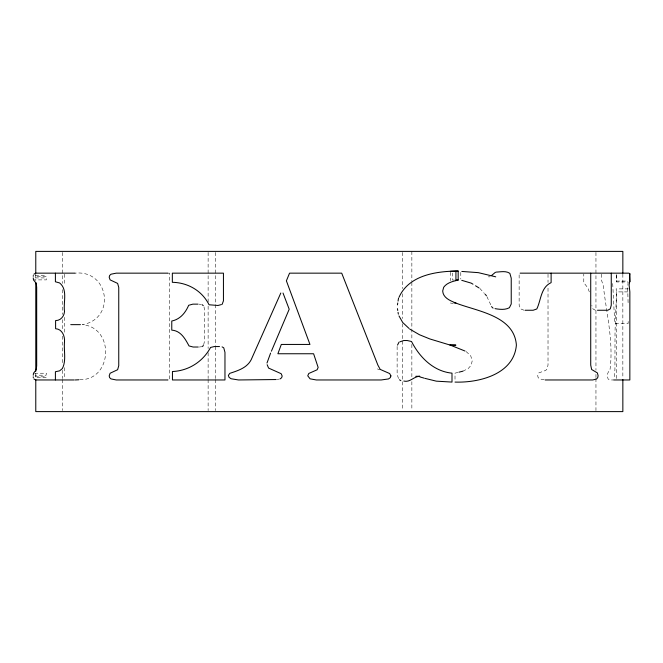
<?xml version="1.0" encoding="UTF-8"?>
<svg xmlns="http://www.w3.org/2000/svg" width="663" height="663" viewBox="0 0 663 663"><rect width="100%" height="100%" fill="white"/><g stroke="black" fill="none" stroke-linecap="round" stroke-linejoin="round"><path stroke-width="0.5" stroke-dasharray="3.31 2.49" d="M616.25 275.311L616.54 281.949L627.803 281.949M628.192 321.497L628.11 323.552L614.758 323.552L612.604 281.767M628.126 281.999L627.679 288.496L628.176 305.129M203.682 344.768L204.643 340.525L204.643 310.715L203.881 306.099M601.556 274.175L601.258 279.421L603.313 285.836C606.488 313.839 613.83 342.183 609.894 370.46C607.026 372.2 607.026 376.211 608.128 379.021L609.761 379.965L613.582 379.965M462.873 371.189L468.202 368.578L471.236 365.122L472.247 360.639L470.672 355.708L465.94 351.407M457.959 372.415L455.009 373.153L455.009 381.084M277.126 379.402L279.015 379.128M199.29 347.022L201.005 346.79M79.85 379.708C112.536 380.313 114.939 327.539 82.361 324.646C116.149 318.994 109.138 269.592 74.994 273.156M167.797 273.156L169.678 273.156L169.678 379.965L167.797 379.965M35.296 275.493L46.161 275.493L46.087 276.305L35.214 276.305M488.324 276.836L490.181 276.836M35.214 277.913L46.087 277.913L46.335 279.885L33.498 279.885M454.379 280.043L452.481 280.043L452.481 273.048M616.408 281.062L627.687 281.062M628.383 288.886L616.109 288.886L616.54 291.902L616.54 379.965M627.803 291.902L616.54 291.902L615.032 330.978L614.933 369.482L614.22 377.736M453.102 303.439L450.334 302.999M380.206 369.399L377.985 369.399L377.661 368.752M34.484 373.236L46.335 373.236L46.087 375.208L35.214 375.208M35.214 376.816L46.087 376.816L46.161 377.628L35.296 377.628M199.066 304.143L201.038 304.466M544.232 379.783L539.583 378.904L538.165 377.587L537.693 375.739L538.704 372.938L545.583 370.46L546.76 369.482L548.019 365.098L548.019 286.59M524.093 310.251L520.521 308.842L519.137 305.162L519.137 273.156M595.399 310.251L593.029 308.958L591.81 305.394M479.813 288.413L484.446 293.51M486.882 296.568L491.258 305.858M589.308 291.902L587.94 288.024L583.78 282.629L583.78 274.109M398.513 378.532L397.129 374.33L397.129 345.846M622.847 274.134L622.847 378.532M616.54 274.507L616.54 281.949M595.954 252.429L595.954 370.261M595.954 374.396L595.954 377.496M595.954 378.532L595.954 410.571M548.019 274.192L548.019 282.455M460.785 272.394L460.785 279.09M450.334 272.253L450.334 280.681M411.856 251.393L411.856 281.369M411.856 282.405L411.856 327.878M411.856 328.914L411.856 340.285M411.856 344.42L411.856 377.496M411.856 381.631L411.856 410.571M402.574 252.429L402.574 288.604M402.574 293.775L402.574 318.58M402.574 323.751L402.574 410.571M215.458 252.429L215.458 345.456M215.458 346.484L215.458 378.532M215.458 379.559L215.458 410.571M208.124 252.429L208.124 302.046M208.124 306.173L208.124 348.556M208.124 352.691L208.124 378.532M208.124 379.559L208.124 410.571M64.485 274.184L64.485 285.48M64.485 317.32L64.485 332.727M64.485 367.642L64.485 378.938M62.67 252.429L62.67 283.441M62.67 289.64L62.67 314.444M62.67 319.616L62.67 330.986M62.67 336.149L62.67 364.062M62.67 370.261L62.67 378.532M62.67 379.559L62.67 410.571M35.777 274.134L35.777 280.341M35.777 373.36L35.777 378.532"/><path stroke-width="0.99" d="M33.241 276.305L33.316 275.493M33.241 375.208L33.498 373.236L36.266 369.714L36.689 365.719L36.689 287.402L36.266 283.408L33.498 279.885L33.241 277.913M397.435 304.897L397.742 302.991M398.057 301.085L398.521 298.226M629.568 282.471L629.121 285.049L629.85 291.902L629.85 379.965L613.797 379.965M266.99 363.034L270.595 353.097M222.122 304.375L223.439 300.861L223.439 273.156L172.339 273.156L172.339 282.314C187.894 282.571 202.091 290.808 209.06 304.773L217.97 305.477L221.293 304.599M271.407 351.191L289.192 309.231L283.018 293.029M280.805 293.029L252.164 357.506C248.468 367.435 238.796 370.377 229.763 373.352L228.37 375.424L229.05 377.313L231.089 378.747L238.489 379.965L276.173 379.543M397.502 345.108L399.027 342.133M398.985 297.347C408.897 275.012 436.453 271.192 458.174 271.043L458.174 280.043C452.912 281.385 447.086 282.579 443.696 287.253L442.685 290.999C443.157 298.342 451.089 301.027 456.848 303.439C478.379 311.527 514.273 316.077 516.386 345.067C513.991 374.114 479.407 382.924 455.009 382.079M491.847 275.253L495.452 272.261M279.96 378.987L281.618 377.761L282.173 376.054L281.17 373.7L268.581 368.073L267.156 364.691M201.867 346.666L203.491 345.614M33.83 274.217L35.752 273.156L74.994 273.156M399.98 341.81L403.784 340.525L407.231 340.525L411.524 341.503C419.596 357.266 433.461 371.363 452 373.153L452 382.079L436.329 381.159L425.066 378.399M458.945 372.175L462.873 371.189M496.197 272.112C500.623 271.913 505.985 270.628 509.855 273.355L511.231 278.17L511.231 303.986L509.416 307.707C505.14 310.11 499.645 309.414 495.004 308.643M450.334 271.316L458.174 271.043M75.251 379.965L78.93 379.766M461.804 271.44L478.346 272.65L495.742 276.836M167.797 273.156L116.216 273.156L111.003 274.217L109.635 275.493L109.18 277.225L110.116 279.885L117.624 283.408L118.752 287.402L118.752 365.719L117.624 369.714L110.116 373.236L109.18 375.896L109.635 377.628L111.003 378.904L116.216 379.965L167.797 379.965M520.115 273.156L629.013 273.156M456.277 280.043L458.174 280.043M454.064 302.999L455.92 302.999M198.046 304.143L192.916 304.143L188.682 305.278C185.491 312.779 180.195 319.317 171.767 321.041L171.767 330.124C180.883 330.771 185.209 338.851 189.021 345.929L193.14 347.022L198.262 347.022M525.096 310.251L533.151 310.251L536.815 308.958C541.107 300.082 540.718 287.435 551.119 282.629L551.119 273.156M597.462 310.251L607.78 310.251L610.291 308.842L611.261 305.162L611.261 273.156M70.742 324.646L80.43 324.646M449.912 344.984L455.92 345.141L450.334 345.141L429.881 338.959L419.48 334.74L409.701 329.063M219.503 346.55L214.331 346.55L210.552 347.453C202.977 361.617 188.632 370.816 172.446 371.512L172.446 379.965L224.964 379.965L224.964 352.343L223.762 347.843L222.097 346.873M415.792 376.286L419.803 376.286C413.927 376.244 410.065 382.725 403.784 381.059M74.256 379.965L35.752 379.965L33.83 378.904M545.168 379.965L592.755 379.965L596.567 379.021L597.728 377.579L598.117 375.739L597.404 372.938L591.62 369.482L590.725 365.098L590.725 273.156M419.87 376.924L424.196 378.15M461.738 280.325L471.277 283.151L472.984 284.203M450.334 345.141L465.02 351.034M399.482 379.8L400.866 380.637M475.545 285.786L478.959 287.891M202.016 304.632L203.259 305.61M408.996 328.409L402.714 322.508L398.985 315.919M491.532 306.613L493.057 308.138M485.109 294.239L486.435 295.69M397.435 308.643L397.742 310.491M398.057 312.331L398.364 314.171M33.241 376.816L33.316 377.628M622.847 273.106L622.847 251.393L35.777 251.393L35.777 273.106M622.847 379.559L622.847 411.607L35.777 411.607L35.777 379.559M455.92 271.316L455.92 280.681M55.402 273.156L55.402 281.767L59.62 282.944C68.082 289.698 63.126 302.386 64.518 311.502C64.178 316.251 60.656 320.677 55.601 320.577L55.601 328.715C62.189 329.047 64.957 336.108 64.518 341.859C63.598 350.652 66.582 360.423 62.322 368.62L59.587 370.849L55.402 371.744L55.402 379.965M35.777 282.405L35.777 371.297M629.585 275.311L629.85 281.949L629.85 273.57L629.585 275.311M390.913 375.896L390.308 377.678L388.485 378.946L381.2 379.965L316.326 379.965L310.085 378.83L307.74 375.813L308.784 373.468L317.113 369.788L318.149 367.443L313.599 353.752L277.888 353.752L281.311 344.437L309.952 344.437L286.383 280.83L289.557 273.156L341.71 273.156L377.877 365.098L380.206 369.399L389.67 373.551L390.913 375.896"/></g></svg>
